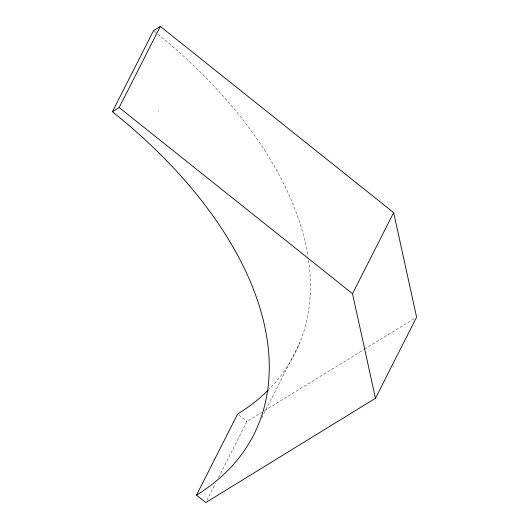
<?xml version="1.0" encoding="UTF-8"?>
<svg xmlns="http://www.w3.org/2000/svg" width="529" height="529" viewBox="0 0 529 529"><rect width="100%" height="100%" fill="white"/><g stroke="black" fill="none" stroke-linecap="round" stroke-linejoin="round"><path stroke-width="0.4" stroke-dasharray="2.65 1.98" d="M206.945 500.361L215.468 483.552M218.437 477.707L246.977 421.448L261.756 412.362M261.703 417.877L299.883 342.62M264.573 410.63L363.813 349.616M364.514 349.186L414.491 318.465M238.89 414.994L246.977 421.448M158.092 110.839L158.211 111.612M308.566 260.235A409.585 237.845 26.9 0 1 268.99 389.331M154.19 31.138A409.585 237.845 26.9 0 1 157.417 33.737M158.065 34.259A409.585 237.845 26.9 0 1 307.944 256.168"/><path stroke-width="0.79" d="M112.399 111.725L153.542 30.622L160.327 26.45L393.662 212.605L416.601 317.162L375.458 398.264L205.834 502.55L196.497 495.104A409.585 237.845 26.9 0 0 112.399 111.725L119.184 107.552L160.327 26.45M196.497 495.104L237.647 414.002A409.585 237.845 26.9 0 0 268.408 389.919M375.458 398.264L352.519 293.707L393.662 212.605M119.184 107.552L352.519 293.707"/></g></svg>
